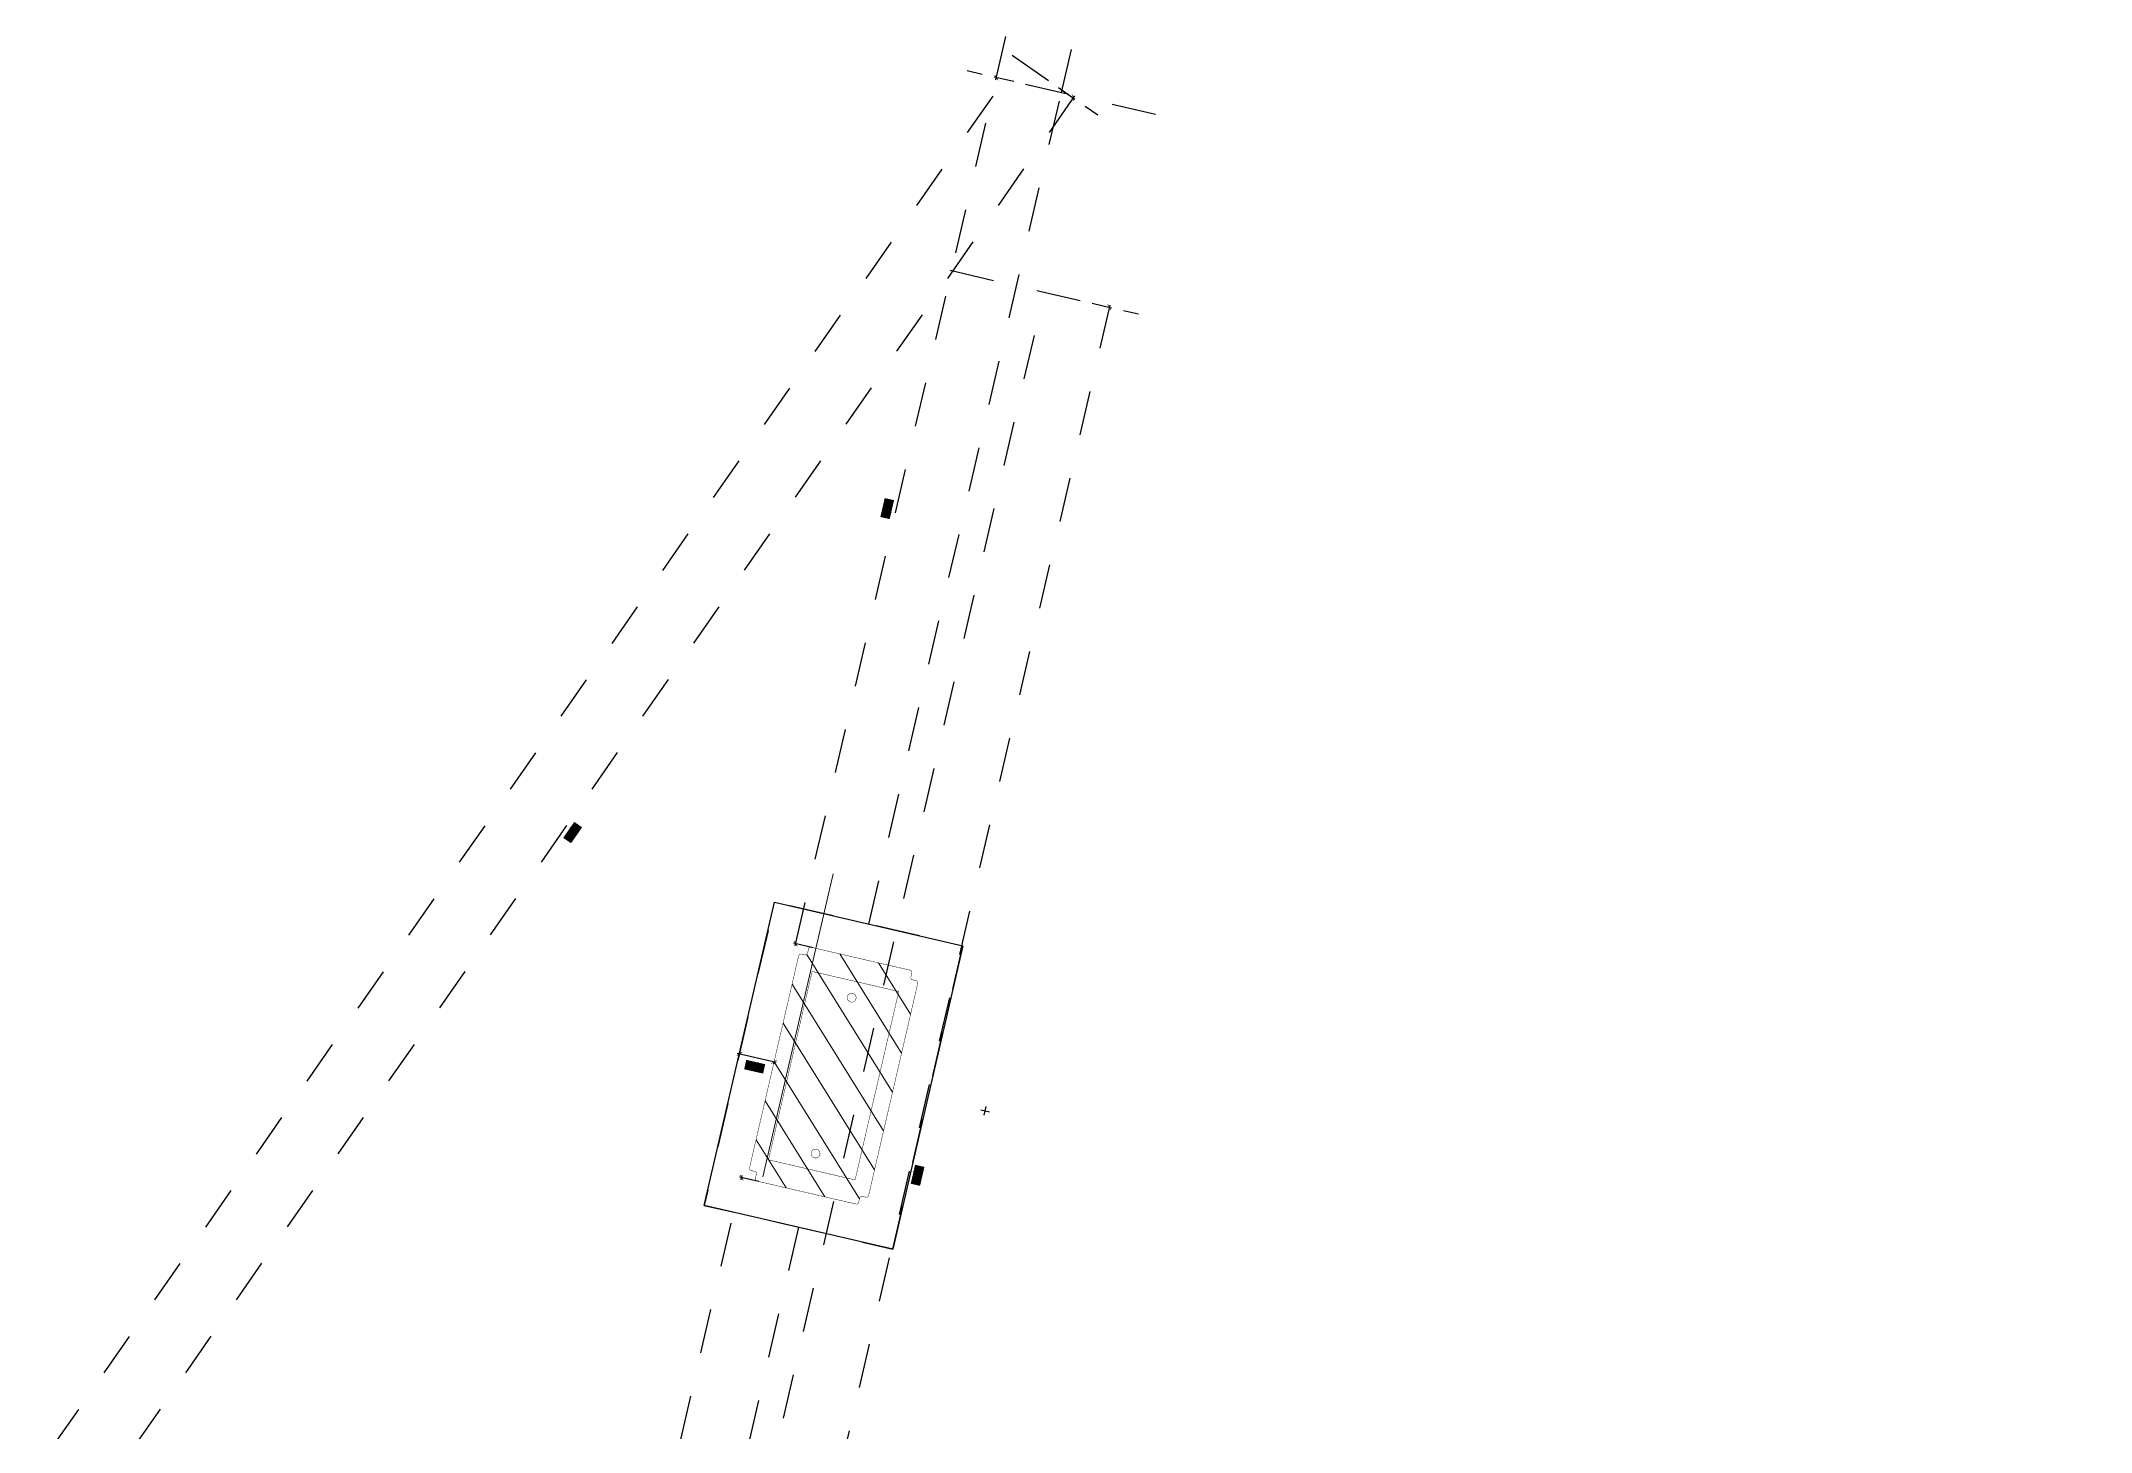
# Model space of a CAD drawing. Extents: x 218857 to 219044, y 632203 to 632441.
# Drawn here: x 218960.427 to 218965.039, y 632392.175 to 632395.305 of the extents above; entities that cross this region are included whole.
import ezdxf
from ezdxf.enums import TextEntityAlignment as Align

# ---------------------------------------------------------------- set-up
doc = ezdxf.new("R2018")
doc.units = 0
doc.header["$MEASUREMENT"] = 0
doc.linetypes.add('ACAD_ISO03W100', pattern=[30, 12, -18])
doc.linetypes.add('TRAZOS', pattern=[19.049999999999997, 12.7, -6.35])
doc.layers.get('0').update_dxf_attribs({"color": 4})
doc.layers.get('Defpoints').update_dxf_attribs({"color": 3, "lineweight": 30})
doc.layers.add('PC_T7200_002_SG-GRAL-HIDDEN DATA', color=150, linetype='TRAZOS', true_color=0x007fff, plot=False)
doc.layers.add('PC_T7200_536_SG-LOT 25-BEACON BTZP-5252 PASIVAS', color=7, linetype='Continuous', true_color=0x0000fa)
doc.layers.add('PC_T7200_537_SG-LOT 25-BEACON CBLTRX-3268 EMISORAS', color=6, linetype='Continuous', true_color=0xff00ff)
doc.styles.add('ARIAL NARROW', font='ARIALN.TTF')
doc.styles.get("Standard").update_dxf_attribs({"font": 'arial.ttf'})
doc.dimstyles.new('1-10', dxfattribs={"dimscale": 10, "dimtxt": 0.0018, "dimasz": 0.001, "dimexe": 0.0005, "dimexo": 0.0005, "dimgap": 0.0008, "dimtad": 1, "dimzin": 1, "dimtxsty": 'ARIAL NARROW', "dimblk": 'ARCHTICK', "dimcen": 0.0015, "dimdle": 0.0005, "dimclrd": 256, "dimclre": 256, "dimclrt": 256, "dimazin": 0, "dimtfac": 1, "dimtmove": 0, "dimatfit": 3, "dimfxl": 0.004, "dimfxlon": 1, "dimtfill": 2, "dimtfillclr": 255, "dimlwd": -1, "dimlwe": -1, "dimarcsym": 0})

# ---------------------------------------------------------------- blocks, each defined once
blk = doc.blocks.new('_ArchTick')
at = {"color": 0, "linetype": 'ByBlock', "const_width": 0.15}
blk.add_lwpolyline([(-0.5, -0.5), (0.5, 0.5)], dxfattribs=at)
blk = doc.blocks.new('*D22')
at = {"layer": 'Defpoints', "color": 0, "linetype": 'TRAZOS', "ltscale": 0.005, "transparency": 16777216}
for p in [(-2.269999999999982, 0.15), (-6.269999999999982, 0), (-2.269999999999982, 0)]:
    blk.add_point(p, dxfattribs=at)
at = {"layer": 'PC_T7200_002_SG-GRAL-HIDDEN DATA', "ltscale": 0.005, "transparency": 16777216}
for p, q in [((-6.274999999999982, 0.15), (-2.264999999999982, 0.15)), ((-6.269999999999982, 0.11), (-6.269999999999982, 0.155)), ((-2.269999999999982, 0.11), (-2.269999999999982, 0.155))]:
    blk.add_line(p, q, dxfattribs=at)
at = {"layer": 'PC_T7200_002_SG-GRAL-HIDDEN DATA', "linetype": 'TRAZOS', "ltscale": 0.005, "transparency": 16777216, "xscale": 0.01, "yscale": 0.01, "zscale": 0.01, "rotation": 180}
blk.add_blockref('_ArchTick', (-6.269999999999982, 0.15), dxfattribs=at)
at = {"layer": 'PC_T7200_002_SG-GRAL-HIDDEN DATA', "linetype": 'TRAZOS', "ltscale": 0.005, "transparency": 16777216, "xscale": 0.01, "yscale": 0.01, "zscale": 0.01}
blk.add_blockref('_ArchTick', (-2.269999999999982, 0.15), dxfattribs=at)
at = {"layer": 'PC_T7200_002_SG-GRAL-HIDDEN DATA', "linetype": 'TRAZOS', "ltscale": 0.005, "transparency": 16777216, "insert": (-4.269999999999982, 0.1688171896316507), "char_height": 0.018, "attachment_point": 5, "style": 'ARIAL NARROW', "bg_fill": 1, "box_fill_scale": 1.1, "bg_fill_color": 255, "bg_fill_transparency": 0}
blk.add_mtext('4,00', dxfattribs=at)
blk = doc.blocks.new('*D24')
at = {"layer": 'Defpoints', "color": 0, "linetype": 'TRAZOS', "ltscale": 0.005, "transparency": 16777216}
for p in [(-0.269999999999925, 0.15), (-2.269999999999982, 0), (-0.269999999999925, 0)]:
    blk.add_point(p, dxfattribs=at)
at = {"layer": 'PC_T7200_002_SG-GRAL-HIDDEN DATA', "ltscale": 0.005, "transparency": 16777216}
for p, q in [((-2.274999999999982, 0.15), (-0.264999999999925, 0.15)), ((-2.269999999999982, 0.11), (-2.269999999999982, 0.155)), ((-0.269999999999925, 0.11), (-0.269999999999925, 0.155))]:
    blk.add_line(p, q, dxfattribs=at)
at = {"layer": 'PC_T7200_002_SG-GRAL-HIDDEN DATA', "linetype": 'TRAZOS', "ltscale": 0.005, "transparency": 16777216, "xscale": 0.01, "yscale": 0.01, "zscale": 0.01, "rotation": 180}
blk.add_blockref('_ArchTick', (-2.269999999999982, 0.15), dxfattribs=at)
at = {"layer": 'PC_T7200_002_SG-GRAL-HIDDEN DATA', "linetype": 'TRAZOS', "ltscale": 0.005, "transparency": 16777216, "xscale": 0.01, "yscale": 0.01, "zscale": 0.01}
blk.add_blockref('_ArchTick', (-0.269999999999925, 0.15), dxfattribs=at)
at = {"layer": 'PC_T7200_002_SG-GRAL-HIDDEN DATA', "linetype": 'TRAZOS', "ltscale": 0.005, "transparency": 16777216, "insert": (-1.269999999999953, 0.1688171896316507), "char_height": 0.018, "attachment_point": 5, "style": 'ARIAL NARROW', "bg_fill": 1, "box_fill_scale": 1.1, "bg_fill_color": 255, "bg_fill_transparency": 0}
blk.add_mtext('2,00', dxfattribs=at)
blk = doc.blocks.new('*D25')
at = {"layer": 'Defpoints', "color": 0, "linetype": 'TRAZOS', "ltscale": 0.005, "transparency": 16777216}
for p in [(2.269999999999982, 0.15), (0.2700000000000387, 0), (2.269999999999982, 0)]:
    blk.add_point(p, dxfattribs=at)
at = {"layer": 'PC_T7200_002_SG-GRAL-HIDDEN DATA', "ltscale": 0.005, "transparency": 16777216}
for p, q in [((0.2650000000000386, 0.15), (2.274999999999982, 0.15)), ((0.2700000000000387, 0.11), (0.2700000000000387, 0.155)), ((2.269999999999982, 0.11), (2.269999999999982, 0.155))]:
    blk.add_line(p, q, dxfattribs=at)
at = {"layer": 'PC_T7200_002_SG-GRAL-HIDDEN DATA', "linetype": 'TRAZOS', "ltscale": 0.005, "transparency": 16777216, "xscale": 0.01, "yscale": 0.01, "zscale": 0.01, "rotation": 180}
blk.add_blockref('_ArchTick', (0.2700000000000387, 0.15), dxfattribs=at)
at = {"layer": 'PC_T7200_002_SG-GRAL-HIDDEN DATA', "linetype": 'TRAZOS', "ltscale": 0.005, "transparency": 16777216, "xscale": 0.01, "yscale": 0.01, "zscale": 0.01}
blk.add_blockref('_ArchTick', (2.269999999999982, 0.15), dxfattribs=at)
at = {"layer": 'PC_T7200_002_SG-GRAL-HIDDEN DATA', "linetype": 'TRAZOS', "ltscale": 0.005, "transparency": 16777216, "insert": (1.27000000000001, 0.1688171896316507), "char_height": 0.018, "attachment_point": 5, "style": 'ARIAL NARROW', "bg_fill": 1, "box_fill_scale": 1.1, "bg_fill_color": 255, "bg_fill_transparency": 0}
blk.add_mtext('2,00', dxfattribs=at)
blk = doc.blocks.new('*D23')
at = {"layer": 'Defpoints', "color": 0, "linetype": 'TRAZOS', "ltscale": 0.005, "transparency": 16777216}
for p in [(6.269999999999982, 0.15), (2.269999999999982, 0), (6.269999999999982, 0)]:
    blk.add_point(p, dxfattribs=at)
at = {"layer": 'PC_T7200_002_SG-GRAL-HIDDEN DATA', "ltscale": 0.005, "transparency": 16777216}
for p, q in [((2.264999999999982, 0.15), (6.274999999999982, 0.15)), ((2.269999999999982, 0.11), (2.269999999999982, 0.155)), ((6.269999999999982, 0.11), (6.269999999999982, 0.155))]:
    blk.add_line(p, q, dxfattribs=at)
at = {"layer": 'PC_T7200_002_SG-GRAL-HIDDEN DATA', "linetype": 'TRAZOS', "ltscale": 0.005, "transparency": 16777216, "xscale": 0.01, "yscale": 0.01, "zscale": 0.01, "rotation": 180}
blk.add_blockref('_ArchTick', (2.269999999999982, 0.15), dxfattribs=at)
at = {"layer": 'PC_T7200_002_SG-GRAL-HIDDEN DATA', "linetype": 'TRAZOS', "ltscale": 0.005, "transparency": 16777216, "xscale": 0.01, "yscale": 0.01, "zscale": 0.01}
blk.add_blockref('_ArchTick', (6.269999999999982, 0.15), dxfattribs=at)
at = {"layer": 'PC_T7200_002_SG-GRAL-HIDDEN DATA', "linetype": 'TRAZOS', "ltscale": 0.005, "transparency": 16777216, "insert": (4.269999999999982, 0.1688171896316507), "char_height": 0.018, "attachment_point": 5, "style": 'ARIAL NARROW', "bg_fill": 1, "box_fill_scale": 1.1, "bg_fill_color": 255, "bg_fill_transparency": 0}
blk.add_mtext('4,00', dxfattribs=at)
blk = doc.blocks.new('*D26')
at = {"layer": 'Defpoints', "color": 0, "linetype": 'TRAZOS', "ltscale": 0.005, "transparency": 16777216}
for p in [(2.842170943040402e-14, 0.2175000000000012), (2.842170943040405e-14, 0.2175000000000012), (5.684341886080804e-14, 0.1375000000000029)]:
    blk.add_point(p, dxfattribs=at)
at = {"layer": 'PC_T7200_002_SG-GRAL-HIDDEN DATA', "ltscale": 0.005, "transparency": 16777216}
for p, q in [((2.842198698616017e-14, 0.2175000000000012), (-0.004999999999971579, 0.2175000000000012)), ((2.844058322182267e-14, 0.1325000000000029), (2.842059920737942e-14, 0.2225000000000013)), ((2.843888319281618e-14, 0.1375000000000029), (-0.004999999999971562, 0.1375000000000029))]:
    blk.add_line(p, q, dxfattribs=at)
at = {"layer": 'PC_T7200_002_SG-GRAL-HIDDEN DATA', "linetype": 'TRAZOS', "ltscale": 0.005, "transparency": 16777216, "xscale": 0.01, "yscale": 0.01, "zscale": 0.01}
for p, rotation in [((2.842170943040405e-14, 0.2175000000000012), 90), ((2.843947299879804e-14, 0.1375000000000029), 270)]:
    blk.add_blockref('_ArchTick', p, dxfattribs=dict(at, rotation=rotation))
at = {"layer": 'PC_T7200_002_SG-GRAL-HIDDEN DATA', "linetype": 'TRAZOS', "ltscale": 0.005, "transparency": 16777216, "insert": (-0.01881718963162227, 0.177500000000002), "char_height": 0.018, "attachment_point": 5, "rotation": 90, "style": 'ARIAL NARROW', "bg_fill": 1, "box_fill_scale": 1.1, "bg_fill_color": 255, "bg_fill_transparency": 0}
blk.add_mtext('0,08', dxfattribs=at)
blk = doc.blocks.new('A$Cbf4251ee')
at = {"color": 10}
for points in [[(218962.0770222259, 632393.3670437175), (218962.500797923, 632393.2688645014), (218962.3428083797, 632392.5869265979), (218961.9190326825, 632392.685105814), (218962.0770222259, 632393.3670437175)], [(218961.1360735658, 632389.0214914978), (218961.5598492629, 632388.9233122816), (218961.4018597196, 632388.2413743781), (218960.9780840224, 632388.3395535942), (218961.1360735658, 632389.0214914978)]]:
    blk.add_lwpolyline(points, dxfattribs=at)
blk = doc.blocks.new('PC_T7200_(CAFS)_BP')
at = {"lineweight": 0}
h = blk.add_hatch(dxfattribs=at)
h.set_pattern_fill('ANSI31', color=0, scale=0.02)
h.set_pattern_definition([(45, (0, 0), (-0.04490128060534577, 0.04490128060534577), [])])
edge = h.paths.add_edge_path()
edge.add_arc((-0.2649999999999295, -0.1142502806666386), 0.004999999999995453, 180, 270)
edge.add_line((-0.2649999999999295, -0.119250280666634), (-0.2549999999999386, -0.119250280666634))
edge.add_arc((-0.2549999999999386, -0.1242502806666295), 0.004999999999995453, 0, 90, ccw=False)
edge.add_line((-0.2499999999999432, -0.1242502806666295), (-0.2499999999999432, -0.1324999999999932))
edge.add_arc((-0.2449999999999406, -0.1325000000000003), 0.00500000000000253, 179.9999999999183, 269.9999999999189)
edge.add_line((-0.2449999999999477, -0.1375000000000028), (0.2450000000000614, -0.1375000000000028))
edge.add_arc((0.2450000000000543, -0.1325000000000003), 0.00500000000000253, 270.0000000000811, 360.0000000000817)
edge.add_line((0.2500000000000568, -0.1324999999999932), (0.2500000000000568, -0.1242502806666295))
edge.add_arc((0.2550000000000523, -0.1242502806666295), 0.004999999999995453, 90, 180, ccw=False)
edge.add_line((0.2550000000000523, -0.119250280666634), (0.2650000000000432, -0.119250280666634))
edge.add_arc((0.2650000000000432, -0.1142502806666386), 0.004999999999995453, 270, 360)
edge.add_line((0.2700000000000387, -0.1142502806666386), (0.2700000000000387, 0.1142502806666386))
edge.add_arc((0.2650000000000432, 0.1142502806666386), 0.004999999999995453, 0, 90)
edge.add_line((0.2650000000000432, 0.119250280666634), (0.2550000000000523, 0.119250280666634))
edge.add_arc((0.2550000000000594, 0.1242502806666366), 0.005000000000002558, 179.9999999999186, 269.9999999999186, ccw=False)
edge.add_line((0.2500000000000568, 0.1242502806666437), (0.2500000000000568, 0.1325000000000074))
edge.add_arc((0.2450000000000614, 0.1325000000000074), 0.004999999999995425, 359.9999999999997, 450.0000000000003)
edge.add_line((0.2450000000000614, 0.1375000000000028), (-0.2449999999999477, 0.1375000000000028))
edge.add_arc((-0.2449999999999477, 0.1325000000000074), 0.004999999999995425, 89.99999999999967, 180.0000000000003)
edge.add_line((-0.2499999999999432, 0.1325000000000074), (-0.2499999999999432, 0.1242502806666437))
edge.add_arc((-0.2549999999999457, 0.1242502806666366), 0.005000000000002558, -89.99999999991849, 8.139977580867708e-11, ccw=False)
edge.add_line((-0.2549999999999386, 0.119250280666634), (-0.2649999999999295, 0.119250280666634))
edge.add_arc((-0.2649999999999295, 0.1142502806666386), 0.004999999999995453, 90, 180)
edge.add_line((-0.269999999999925, 0.1142502806666386), (-0.269999999999925, -0.1142502806666386))
at = {"color": 0, "const_width": 0.001, "flags": 128}
for points in [[(-0.269999999999925, -0.1142502806666386, 0.4142135623730955), (-0.2649999999999295, -0.119250280666634), (-0.2549999999999386, -0.119250280666634, -0.4142135623730955), (-0.2499999999999432, -0.1242502806666295), (-0.2499999999999432, -0.1324999999999932, 0.4142135623730972), (-0.2449999999999477, -0.1375000000000028), (0.2450000000000614, -0.1375000000000028, 0.4142135623730972), (0.2500000000000568, -0.1324999999999932), (0.2500000000000568, -0.1242502806666295, -0.4142135623730955), (0.2550000000000523, -0.119250280666634), (0.2650000000000432, -0.119250280666634, 0.4142135623730955), (0.2700000000000387, -0.1142502806666386), (0.2700000000000387, 0.1142502806666386, 0.4142135623730955), (0.2650000000000432, 0.119250280666634), (0.2550000000000523, 0.119250280666634, -0.4142135623730955), (0.2500000000000568, 0.1242502806666437), (0.2500000000000568, 0.1325000000000074, 0.4142135623730972), (0.2450000000000614, 0.1375000000000028), (-0.2449999999999477, 0.1375000000000028, 0.4142135623730972), (-0.2499999999999432, 0.1325000000000074), (-0.2499999999999432, 0.1242502806666437, -0.4142135623730955), (-0.2549999999999386, 0.119250280666634), (-0.2649999999999295, 0.119250280666634, 0.4142135623730955), (-0.269999999999925, 0.1142502806666386)], [(-0.1899999999999409, 0, 1), (-0.1699999999999591, 0, 1)], [(0.1700000000000728, 0, 1), (0.1900000000000546, 0, 1)]]:
    blk.add_lwpolyline(points, format="xyb", close=True, dxfattribs=at)
blk.add_lwpolyline([(-0.2175499999999602, 0.1000000000000085), (0.2175500000000739, 0.1000000000000085), (0.2175500000000739, -0.09999999999999432), (-0.2175499999999602, -0.09999999999999432)], close=True, dxfattribs=at)
at = {"layer": 'PC_T7200_002_SG-GRAL-HIDDEN DATA', "linetype": 'TRAZOS', "ltscale": 0.005}
for points in [[(-6.269999999999982, -0.2175000000000011), (-6.269999999999982, 0.2175000000000011)], [(2.269999999999982, -0.2175000000000011), (2.269999999999982, 0.2175000000000011)], [(-0.3499999999999659, 0), (-2.269999999999982, 0), (-6.269999999999982, 0)], [(0.3499999999999659, 0), (2.269999999999982, 0), (6.269999999999982, 0)]]:
    blk.add_lwpolyline(points, dxfattribs=at)
at = {"layer": 'PC_T7200_002_SG-GRAL-HIDDEN DATA', "linetype": 'TRAZOS', "ltscale": 0.005, "flags": 128}
blk.add_lwpolyline([(-0.3499999999999659, -0.2175000000000011), (0.3500000000000227, -0.2175000000000011), (0.3500000000000227, 0.2175000000000011), (-0.3499999999999659, 0.2175000000000011)], close=True, dxfattribs=at)
at = {"layer": 'PC_T7200_002_SG-GRAL-HIDDEN DATA', "linetype": 'TRAZOS', "ltscale": 0.005}
dim = blk.add_linear_dim(base=(2.842170943040405e-14, 0.2175000000000012), p1=(5.684341886080801e-14, 0.1375000000000028), p2=(2.842170943040401e-14, 0.2175000000000011), angle=90, dimstyle='1-10', dxfattribs=at)
dim.commit()
dim.dimension.update_dxf_attribs({"geometry": '*D26', "text_midpoint": (-0.01881718963162227, 0.177500000000002)})
for base, p1, p2, picture, middle in [((-2.269999999999982, 0.15), (-6.269999999999982, 0), (-2.269999999999982, 0), '*D22', (-4.269999999999982, 0.1688171896316507)), ((-0.269999999999925, 0.15), (-2.269999999999982, 0), (-0.269999999999925, 0), '*D24', (-1.269999999999953, 0.1688171896316507)), ((2.269999999999982, 0.15), (0.2700000000000387, 0), (2.269999999999982, 0), '*D25', (1.27000000000001, 0.1688171896316507)), ((6.269999999999982, 0.15), (2.269999999999982, 0), (6.269999999999982, 0), '*D23', (4.269999999999982, 0.1688171896316507))]:
    dim = blk.add_linear_dim(base=base, p1=p1, p2=p2, dimstyle='1-10', dxfattribs=at)
    dim.commit()
    dim.dimension.update_dxf_attribs({"geometry": picture, "text_midpoint": middle})
blk = doc.blocks.new('*U36')
at = {"color": 0}
blk.add_blockref('PC_T7200_(CAFS)_BP', (0, 0), dxfattribs=at)
at = {"lineweight": 30, "flags": 38}
for tag, p in [('Y=INSERTIONPOINT', (1.121205895863335, 2.171881661935421)), ('X=INSERTIONPOINT', (0.9725892593560062, 1.800515135095551))]:
    blk.add_attdef(tag, text='', height=0.2499999999999999, rotation=158.1955274718948, dxfattribs=at).set_placement(p, align=Align.MIDDLE_CENTER)
at = {"style": 'ARIAL NARROW'}
for tag, height, flags, p in [('GIS10', 0.2499999999999999, 9, (2.978407457559692, 6.814165836696009)), ('GIS09', 0.2499999999999999, 9, (2.829831332623984, 6.442783102715163)), ('GIS08', 0.2499999999999999, 9, (2.681255207688275, 6.071400368734315)), ('GIS07', 0.2499999999999999, 9, (2.532679082752566, 5.700017634753468)), ('GIS06', 0.2499999999999999, 9, (2.384102957816858, 5.32863490077262)), ('GIS05', 0.2499999999999999, 9, (2.235526832881149, 4.957252166791774)), ('GIS04', 0.2499999999999999, 9, (2.086950707945441, 4.585869432810926)), ('GIS03', 0.2499999999999999, 9, (1.938374583009732, 4.214486698830079)), ('GIS02', 0.2499999999999999, 9, (1.789798458074023, 3.843103964849232)), ('GIS01', 0.2499999999999999, 9, (1.641222333138315, 3.471721230868385)), ('AT001', 0.4999999999999999, 8, (1.38121411523041, 2.821801446110023)), ('AT003', 0.2499999999999999, 8, (0.8240131344202979, 1.429132401114705)), ('AT000', 0.2499999999999999, 8, (0.6754370094845896, 1.057749667133858)), ('AT004', 0.2499999999999999, 9, (0.5268608845488805, 0.6863669331530109)), ('AT008', 0.2499999999999999, 9, (0.3782847596131713, 0.3149841991721627)), ('AT023', 0.2499999999999999, 9, (0.2297086346774626, -0.05639853480868373))]:
    blk.add_attdef(tag, text='', height=height, rotation=158.1955274718948, dxfattribs=dict(at, flags=flags)).set_placement(p, align=Align.MIDDLE_CENTER)
at = {"style": 'ARIAL NARROW', "flags": 9}
for tag, rotation, p in [('AT007', 113.1955274718948, (-6.778425115086806, 6.086163159211207)), ('AT005', 158.1955274718948, (-4.189526895211882, 5.05044332043753)), ('AT006', 158.1955274718948, (-1.404156390355528, 3.936122383419717))]:
    blk.add_attdef(tag, text='', height=0.2499999999999999, rotation=rotation, dxfattribs=at).set_placement(p, align=Align.MIDDLE_LEFT)
blk = doc.blocks.new('*U149')
at = {"layer": 'PC_T7200_002_SG-GRAL-HIDDEN DATA', "linetype": 'ACAD_ISO03W100', "ltscale": 0.005}
for points in [[(-0.009999999999999787, -0.3500000000000227), (0.009999999999999787, -0.3500000000000227)], [(0, -0.3400000000000318), (0, -0.3600000000000136)]]:
    blk.add_lwpolyline(points, dxfattribs=at)
at = {"color": 0}
blk.add_blockref('PC_T7200_(CAFS)_BP', (0, 0), dxfattribs=at)
at = {"style": 'ARIAL NARROW'}
for tag, height, flags, p in [('AT023', 0.25, 9, (4.767660251923161, 4.784240154410707)), ('AT008', 0.25, 9, (4.6190841269855, 4.412857420430642)), ('AT004', 0.25, 9, (4.470508002047839, 4.041474686450575)), ('AT000', 0.25, 8, (4.321931877110178, 3.670091952470509)), ('AT003', 0.25, 8, (4.173355752172517, 3.298709218490444)), ('AT001', 0.5, 8, (3.616154771355084, 1.906040173498054)), ('GIS01', 0.25, 9, (3.356146553443762, 1.256120388741059)), ('GIS02', 0.25, 9, (3.207570428506101, 0.8847376547609933)), ('GIS03', 0.25, 9, (3.05899430356844, 0.5133549207809267)), ('GIS04', 0.25, 9, (2.910418178630779, 0.1419721868008611)), ('GIS05', 0.25, 9, (2.761842053693118, -0.2294105471792053)), ('GIS06', 0.25, 9, (2.613265928755457, -0.6007932811592713)), ('GIS07', 0.25, 9, (2.464689803817795, -0.9721760151393377)), ('GIS08', 0.25, 9, (2.316113678880135, -1.343558749119403)), ('GIS09', 0.25, 9, (2.167537553942473, -1.71494148309947)), ('GIS10', 0.25, 9, (2.018961429004812, -2.086324217079537))]:
    blk.add_attdef(tag, text='', height=height, rotation=338.1955274715936, dxfattribs=dict(at, flags=flags)).set_placement(p, align=Align.MIDDLE_CENTER)
at = {"lineweight": 30, "flags": 57}
for tag, p in [('X=INSERTIONPOINT', (4.024779627234857, 2.927326484510377)), ('Y=INSERTIONPOINT', (3.876162990725575, 2.555959957671289))]:
    blk.add_attdef(tag, text='', height=0.25, rotation=338.1955274715936, dxfattribs=at).set_placement(p, align=Align.MIDDLE_CENTER)
at = {"style": 'ARIAL NARROW', "flags": 9}
for tag, rotation, p in [('AT006', 338.1955274715936, (6.401525276935164, 0.7917192361737171)), ('AT005', 338.1955274715936, (9.18689578178566, -0.3226017008587407)), ('AT007', 293.1955274715936, (11.77579400165514, -1.358321539646028))]:
    blk.add_attdef(tag, text='', height=0.25, rotation=rotation, dxfattribs=at).set_placement(p, align=Align.MIDDLE_LEFT)
blk = doc.blocks.new('*U185')
at = {"color": 0, "lineweight": 13}
blk.add_blockref('PC_T7200_(CAFS)_BP', (0, 0), dxfattribs=at)
at = {"lineweight": 13, "style": 'ARIAL NARROW'}
for tag, flags, p in [('AT023', 9, (-2.33054214458925, 0.2668055349679586)), ('AT008', 9, (-2.33054214458925, -0.1331944650320414)), ('AT004', 9, (-2.33054214458925, -0.5331944650320417)), ('AT000', 8, (-2.33054214458925, -0.9331944650320414)), ('AT003', 8, (-2.33054214458925, -1.333194465032041)), ('GIS01', 9, (-2.330585777820323, -3.53319446503204)), ('GIS02', 9, (-2.330585777820323, -3.93319446503204)), ('GIS03', 9, (-2.330585777820323, -4.33319446503204)), ('GIS04', 9, (-2.330585777820323, -4.73319446503204)), ('GIS05', 9, (-2.330585777820323, -5.13319446503204)), ('GIS06', 9, (-2.330585777820323, -5.533194465032039)), ('GIS07', 9, (-2.330585777820323, -5.93319446503204)), ('GIS08', 9, (-2.330585777820323, -6.33319446503204)), ('GIS09', 9, (-2.330585777820323, -6.733194465032041)), ('GIS10', 9, (-2.330585777820323, -7.133194465032041))]:
    blk.add_attdef(tag, text='', height=0.25, dxfattribs=dict(at, flags=flags)).set_placement(p, align=Align.MIDDLE_CENTER)
at = {"lineweight": 13, "flags": 104}
for tag, p in [('X=INSERTIONPOINT', (-2.33054214458925, -1.733194465032041)), ('Y=INSERTIONPOINT', (-2.330585777820323, -2.13319446503204))]:
    blk.add_attdef(tag, text='', height=0.25, dxfattribs=at).set_placement(p, align=Align.MIDDLE_CENTER)
at = {"lineweight": 13, "style": 'ARIAL NARROW', "flags": 8}
blk.add_attdef('AT001', text='', height=0.4999999999999979, rotation=359.9999999749871, dxfattribs=at).set_placement((-2.330585778868061, -2.833194465352182), align=Align.MIDDLE_CENTER)
at = {"lineweight": 13, "style": 'ARIAL NARROW', "flags": 9}
for tag, p in [('AT006', (0.669414222179677, -2.83319446503204)), ('AT005', (3.669414222179677, -2.83319446503204))]:
    blk.add_attdef(tag, text='', height=0.25, dxfattribs=at).set_placement(p, align=Align.MIDDLE_LEFT)
blk.add_attdef('AT007', text='', height=0.25, rotation=314.9999999999999, dxfattribs=at).set_placement((6.457802569827995, -2.83319446503204), align=Align.MIDDLE_LEFT)

msp = doc.modelspace()

# ---------------------------------------------------------------- linework, layer by layer
at = {"color": 10, "linetype": 'Continuous', "lineweight": 13}
msp.add_line((218962.2089947717, 632393.4309689517, 788.95), (218962.0510052283, 632392.7490310483, 788.95), dxfattribs=at)

# ---------------------------------------------------------------- block references
at = {"linetype": 'Continuous', "lineweight": 13}
msp.add_blockref('A$Cbf4251ee', (0, 0), dxfattribs=at)
at = {"layer": 'PC_T7200_536_SG-LOT 25-BEACON BTZP-5252 PASIVAS', "rotation": 235.1515229160942}
msp.add_blockref('*U185', (218959.043, 632390.117, 788.965), dxfattribs=at)
at = {"layer": 'PC_T7200_537_SG-LOT 25-BEACON CBLTRX-3268 EMISORAS', "rotation": 76.95599428392212}
msp.add_blockref('*U149', (218962.2099153028, 632392.9769851577), dxfattribs=at)
at = {"layer": 'PC_T7200_537_SG-LOT 25-BEACON CBLTRX-3268 EMISORAS'}
ref = msp.add_blockref('*U36', (218961.2689666427, 632388.6314329379), dxfattribs=dict(at, rotation=256.9559942839221))
lines = msp.add_mtext('Y=632388.631', dxfattribs={"layer": '0', "insert": (218963.1317518135, 632387.0489652373), "char_height": 2.5, "attachment_point": 1, "rotation": 55.151521755816944, "bg_fill": 1, "box_fill_scale": 1, "bg_fill_color": 7, "bg_fill_true_color": 16777215, "bg_fill_transparency": 0})
ref.add_attrib('Y=INSERTIONPOINT', '', (218963.1317518135, 632387.0489652373)).embed_mtext(lines)
lines = msp.add_mtext('X=218961.269', dxfattribs={"layer": '0', "insert": (218962.8035103331, 632387.2775643023), "char_height": 2.5, "attachment_point": 1, "rotation": 55.151521755816944, "bg_fill": 1, "box_fill_scale": 1, "bg_fill_color": 7, "bg_fill_true_color": 16777215, "bg_fill_transparency": 0})
ref.add_attrib('X=INSERTIONPOINT', '', (218962.8035103331, 632387.2775643023)).embed_mtext(lines)

doc.saveas('drawing.dxf')
